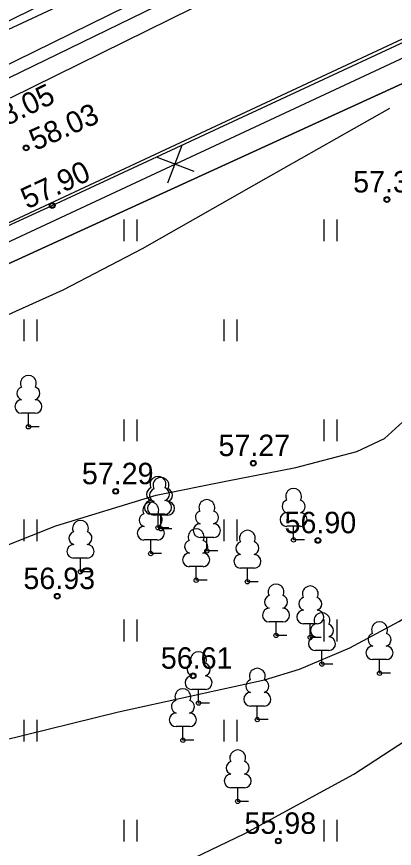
# Model space of a CAD drawing. Extents: x 643243 to 644029, y 6457933 to 6458373.
# Drawn here: x 643563.45 to 643576.68, y 6458190.07 to 6458219.16 of the extents above; entities that cross this region are included whole.
import ezdxf

# ---------------------------------------------------------------- set-up
doc = ezdxf.new("R2010")
doc.units = 0
for name, color, linetype in [('HALJASTUS', 7, 'Continuous'), ('HORISONTAAL', 7, 'Continuous'), ('KORGUS-EH2000', 7, 'Continuous'), ('KTRASS', 7, 'Continuous'), ('MOOTMPUNKT', 7, 'Continuous'), ('MPKAABEL', 7, 'Continuous'), ('MPOHULIIN', 7, 'Continuous'), ('PIIR', 7, 'Continuous'), ('PUU', 7, 'Continuous'), ('RELJEEF', 7, 'Continuous'), ('TEE', 7, 'Continuous'), ('VTRASS', 7, 'Continuous')]:
    doc.layers.add(name, color=color, linetype=linetype)

msp = doc.modelspace()

# ---------------------------------------------------------------- linework, layer by layer
at = {"layer": 'HALJASTUS'}
for p, q in [((643567.208, 6458212.069), (643567.208, 6458211.308)), ((643567.663, 6458212.069), (643567.663, 6458211.308)), ((643574.208, 6458212.069), (643574.208, 6458211.308)), ((643574.663, 6458212.069), (643574.663, 6458211.308)), ((643563.708, 6458208.569), (643563.708, 6458207.808)), ((643564.163, 6458208.569), (643564.163, 6458207.808)), ((643570.708, 6458208.569), (643570.708, 6458207.808)), ((643571.163, 6458208.569), (643571.163, 6458207.808)), ((643567.208, 6458205.069), (643567.208, 6458204.308)), ((643567.663, 6458205.069), (643567.663, 6458204.308)), ((643574.208, 6458205.069), (643574.208, 6458204.308)), ((643574.663, 6458205.069), (643574.663, 6458204.308)), ((643563.708, 6458201.569), (643563.708, 6458200.808)), ((643564.163, 6458201.569), (643564.163, 6458200.808)), ((643570.708, 6458201.569), (643570.708, 6458200.808)), ((643571.163, 6458201.569), (643571.163, 6458200.808)), ((643567.208, 6458198.069), (643567.208, 6458197.308)), ((643567.663, 6458198.069), (643567.663, 6458197.308)), ((643574.208, 6458198.069), (643574.208, 6458197.308)), ((643574.663, 6458198.069), (643574.663, 6458197.308)), ((643563.708, 6458194.569), (643563.708, 6458193.808)), ((643564.163, 6458194.569), (643564.163, 6458193.808)), ((643570.708, 6458194.569), (643570.708, 6458193.808)), ((643571.163, 6458194.569), (643571.163, 6458193.808)), ((643567.208, 6458191.069), (643567.208, 6458190.308)), ((643567.663, 6458191.069), (643567.663, 6458190.308)), ((643574.208, 6458191.069), (643574.208, 6458190.308)), ((643574.663, 6458191.069), (643574.663, 6458190.308))]:
    msp.add_line(p, q, dxfattribs=at)
at = {"layer": 'HORISONTAAL'}
for points in [[(643528.332, 6458196.732), (643529.256, 6458196.732), (643530.179, 6458196.732), (643534.115, 6458196.636), (643536.067, 6458196.823), (643537.03, 6458197.065), (643537.981, 6458197.439), (643539.006, 6458198.022), (643540.37, 6458199.033), (643541.723, 6458200.042), (643543.356, 6458201.143), (643545.033, 6458202.185), (643546.376, 6458202.847), (643548.839, 6458203.727), (643552.663, 6458204.737), (643554.563, 6458205.273), (643556.414, 6458205.936), (643562.222, 6458208.319), (643565.083, 6458209.606), (643567.863, 6458211.05), (643572.19, 6458213.505), (643576.518, 6458215.96)], [(643561.405, 6458200), (643564.826, 6458201.345), (643568.337, 6458202.422), (643570.779, 6458202.914), (643573.232, 6458203.385), (643575.367, 6458203.954), (643576.337, 6458204.41), (643577.109, 6458205.105), (643578.745, 6458207.268), (643580.381, 6458209.431)], [(643562.941, 6458193.845), (643567.025, 6458194.841), (643569.575, 6458195.399), (643572.126, 6458195.964), (643573.352, 6458196.332), (643575.119, 6458197.086), (643576.839, 6458198.004), (643578.94, 6458199.322), (643579.868, 6458200.109), (643580.644, 6458201.032), (643581.857, 6458202.814), (643583.07, 6458204.595)], [(643565.39, 6458187.957), (643566.03, 6458188.17), (643568.775, 6458189.305), (643571.443, 6458190.586), (643575.257, 6458192.668), (643577.065, 6458193.844), (643578.741, 6458195.191), (643581.898, 6458198.069), (643585.055, 6458200.947)]]:
    msp.add_lwpolyline(points, dxfattribs=at)
at = {"layer": 'KORGUS-EH2000'}
for centre in [(643563.786, 6458214.568), (643576.419, 6458212.759), (643564.698, 6458212.554), (643571.74, 6458203.539), (643566.921, 6458202.556), (643574.001, 6458200.841), (643564.873, 6458198.888), (643569.633, 6458196.103), (643572.615, 6458190.327)]:
    msp.add_circle(centre, 0.1, dxfattribs=at)
at = {"layer": 'KTRASS'}
msp.add_line((643570.956, 6458221.316), (643550.338, 6458211.18), dxfattribs=at)
at = {"layer": 'MOOTMPUNKT'}
for centre in [(643563.786, 6458214.568), (643576.419, 6458212.759), (643564.698, 6458212.554), (643563.865, 6458204.812), (643571.74, 6458203.539), (643566.921, 6458202.556), (643568.403, 6458201.282), (643568.507, 6458201.249), (643573.15, 6458200.858), (643574.001, 6458200.841), (643570.114, 6458200.472), (643568.15, 6458200.38), (643565.688, 6458199.744), (643569.739, 6458199.447), (643571.533, 6458199.396), (643564.873, 6458198.888), (643572.536, 6458197.516), (643573.735, 6458197.449), (643574.144, 6458196.515), (643569.633, 6458196.103), (643576.159, 6458196.196), (643569.823, 6458195.152), (643571.88, 6458194.572), (643569.273, 6458193.852), (643571.194, 6458191.713), (643572.615, 6458190.327)]:
    msp.add_circle(centre, 0.075, dxfattribs=at)
at = {"layer": 'MPKAABEL'}
msp.add_lwpolyline([(643527.647, 6458194.026), (643528.993, 6458196.217), (643533.358, 6458198.055), (643576.963, 6458218.385), (643619.742, 6458239.355), (643620.663, 6458239.371), (643621.881, 6458239.373)], dxfattribs=at)
at = {"layer": 'MPOHULIIN'}
msp.add_lwpolyline([(643540.987, 6458132.669), (643532.204, 6458147.613), (643560.227, 6458166.325), (643547.729, 6458176.951), (643527.647, 6458194.026), (643521.901, 6458217.055), (643561.842, 6458218.361), (643600.995, 6458237.61), (643634.602, 6458253.873), (643671.802, 6458274.312)], dxfattribs=at)
at = {"layer": 'PIIR'}
for points in [[(643524.52, 6458192.86), (643577.63, 6458217.12), (643596.21, 6458180.5), (643640.7, 6458203.32), (643682.1, 6458226.44), (643667.02, 6458261.82), (643757.99, 6458307.46), (643809.94, 6458318.75)], [(643548.78, 6458225.97), (643571.28, 6458236.85), (643593.78, 6458247.74), (643616.29, 6458258.63), (643638.79, 6458269.51), (643661.29, 6458280.4), (643667.02, 6458261.82), (643622.44, 6458238.91), (643577.63, 6458217.12), (643524.52, 6458192.86)]]:
    msp.add_lwpolyline(points, dxfattribs=at)
at = {"layer": 'PUU'}
for p, q in [((643564.105, 6458205.287), (643563.625, 6458205.287)), ((643563.865, 6458204.812), (643563.865, 6458205.287)), ((643564.245, 6458204.812), (643563.865, 6458204.812)), ((643568.643, 6458201.757), (643568.163, 6458201.757)), ((643568.747, 6458201.724), (643568.267, 6458201.724)), ((643568.403, 6458201.282), (643568.403, 6458201.757)), ((643568.507, 6458201.249), (643568.507, 6458201.724)), ((643568.783, 6458201.282), (643568.403, 6458201.282)), ((643568.887, 6458201.249), (643568.507, 6458201.249)), ((643573.39, 6458201.333), (643572.91, 6458201.333)), ((643573.15, 6458200.858), (643573.15, 6458201.333)), ((643568.39, 6458200.855), (643567.91, 6458200.855)), ((643568.15, 6458200.38), (643568.15, 6458200.855)), ((643570.354, 6458200.947), (643569.874, 6458200.947)), ((643570.114, 6458200.472), (643570.114, 6458200.947)), ((643573.53, 6458200.858), (643573.15, 6458200.858)), ((643565.928, 6458200.219), (643565.448, 6458200.219)), ((643565.688, 6458199.744), (643565.688, 6458200.219)), ((643568.53, 6458200.38), (643568.15, 6458200.38)), ((643570.494, 6458200.472), (643570.114, 6458200.472)), ((643566.068, 6458199.744), (643565.688, 6458199.744)), ((643569.979, 6458199.922), (643569.499, 6458199.922)), ((643569.739, 6458199.447), (643569.739, 6458199.922)), ((643571.773, 6458199.871), (643571.293, 6458199.871)), ((643571.533, 6458199.396), (643571.533, 6458199.871)), ((643570.119, 6458199.447), (643569.739, 6458199.447)), ((643571.913, 6458199.396), (643571.533, 6458199.396)), ((643572.776, 6458197.991), (643572.296, 6458197.991)), ((643572.536, 6458197.516), (643572.536, 6458197.991)), ((643573.975, 6458197.924), (643573.495, 6458197.924)), ((643573.735, 6458197.449), (643573.735, 6458197.924)), ((643572.916, 6458197.516), (643572.536, 6458197.516)), ((643574.115, 6458197.449), (643573.735, 6458197.449)), ((643574.384, 6458196.99), (643573.904, 6458196.99)), ((643574.144, 6458196.515), (643574.144, 6458196.99)), ((643574.524, 6458196.515), (643574.144, 6458196.515)), ((643576.399, 6458196.671), (643575.919, 6458196.671)), ((643576.159, 6458196.196), (643576.159, 6458196.671)), ((643576.539, 6458196.196), (643576.159, 6458196.196)), ((643570.063, 6458195.627), (643569.583, 6458195.627)), ((643569.823, 6458195.152), (643569.823, 6458195.627)), ((643570.203, 6458195.152), (643569.823, 6458195.152)), ((643572.12, 6458195.047), (643571.64, 6458195.047)), ((643571.88, 6458194.572), (643571.88, 6458195.047)), ((643572.26, 6458194.572), (643571.88, 6458194.572)), ((643569.513, 6458194.327), (643569.033, 6458194.327)), ((643569.273, 6458193.852), (643569.273, 6458194.327)), ((643569.653, 6458193.852), (643569.273, 6458193.852)), ((643571.434, 6458192.188), (643570.954, 6458192.188)), ((643571.194, 6458191.713), (643571.194, 6458192.188)), ((643571.574, 6458191.713), (643571.194, 6458191.713))]:
    msp.add_line(p, q, dxfattribs=at)
for centre, radius, start, end in [((643563.865, 6458206.332), 0.277, 332.5799, 207.4201), ((643563.695, 6458205.985), 0.233, 109.0217, 253.1415), ((643564.035, 6458205.985), 0.233, 286.8508, 70.9859), ((643563.628, 6458205.524), 0.238, 90.0016, 269.3953), ((643564.102, 6458205.524), 0.238, 270.6047, 89.9984), ((643568.403, 6458202.802), 0.277, 332.5799, 207.4201), ((643568.507, 6458202.769), 0.277, 332.5799, 207.4201), ((643568.233, 6458202.455), 0.233, 109.0217, 253.1415), ((643568.337, 6458202.422), 0.233, 109.0217, 253.1415), ((643568.573, 6458202.455), 0.233, 286.8508, 70.9859), ((643568.677, 6458202.422), 0.233, 286.8508, 70.9859), ((643573.15, 6458202.378), 0.277, 332.5799, 207.4201), ((643570.114, 6458201.992), 0.277, 332.5799, 207.4201), ((643568.15, 6458201.9), 0.277, 332.5799, 207.4201), ((643568.166, 6458201.994), 0.238, 90.0016, 269.3953), ((643568.27, 6458201.961), 0.238, 90.0016, 269.3953), ((643568.64, 6458201.994), 0.238, 270.6047, 89.9984), ((643568.744, 6458201.961), 0.238, 270.6047, 89.9984), ((643572.98, 6458202.031), 0.233, 109.0217, 253.1415), ((643573.32, 6458202.031), 0.233, 286.8508, 70.9859), ((643567.98, 6458201.553), 0.233, 109.0217, 253.1415), ((643568.32, 6458201.553), 0.233, 286.8508, 70.9859), ((643569.944, 6458201.645), 0.233, 109.0217, 253.1415), ((643570.284, 6458201.645), 0.233, 286.8508, 70.9859), ((643572.913, 6458201.57), 0.238, 90.0016, 269.3953), ((643573.387, 6458201.57), 0.238, 270.6047, 89.9984), ((643565.688, 6458201.264), 0.277, 332.5799, 207.4201), ((643569.877, 6458201.184), 0.238, 90.0016, 269.3953), ((643570.351, 6458201.184), 0.238, 270.6047, 89.9984), ((643565.518, 6458200.917), 0.233, 109.0217, 253.1415), ((643565.858, 6458200.917), 0.233, 286.8508, 70.9859), ((643567.913, 6458201.092), 0.238, 90.0016, 269.3953), ((643568.387, 6458201.092), 0.238, 270.6047, 89.9984), ((643569.739, 6458200.967), 0.277, 332.5799, 207.4201), ((643571.533, 6458200.916), 0.277, 332.5799, 207.4201), ((643569.569, 6458200.62), 0.233, 109.0217, 253.1415), ((643569.909, 6458200.62), 0.233, 286.8508, 70.9859), ((643565.451, 6458200.456), 0.238, 90.0016, 269.3953), ((643565.925, 6458200.456), 0.238, 270.6047, 89.9984), ((643571.363, 6458200.569), 0.233, 109.0217, 253.1415), ((643571.703, 6458200.569), 0.233, 286.8508, 70.9859), ((643569.502, 6458200.159), 0.238, 90.0016, 269.3953), ((643569.976, 6458200.159), 0.238, 270.6047, 89.9984), ((643571.296, 6458200.108), 0.238, 90.0016, 269.3953), ((643571.77, 6458200.108), 0.238, 270.6047, 89.9984), ((643572.536, 6458199.036), 0.277, 332.5799, 207.4201), ((643573.735, 6458198.969), 0.277, 332.5799, 207.4201), ((643572.366, 6458198.689), 0.233, 109.0217, 253.1415), ((643572.706, 6458198.689), 0.233, 286.8508, 70.9859), ((643573.565, 6458198.622), 0.233, 109.0217, 253.1415), ((643573.905, 6458198.622), 0.233, 286.8508, 70.9859), ((643572.299, 6458198.228), 0.238, 90.0016, 269.3953), ((643572.773, 6458198.228), 0.238, 270.6047, 89.9984), ((643573.498, 6458198.161), 0.238, 90.0016, 269.3953), ((643574.144, 6458198.035), 0.277, 332.5799, 207.4201), ((643573.972, 6458198.161), 0.238, 270.6047, 89.9984), ((643573.974, 6458197.688), 0.233, 109.0217, 253.1415), ((643574.314, 6458197.688), 0.233, 286.8508, 70.9859), ((643576.159, 6458197.716), 0.277, 332.5799, 207.4201), ((643573.907, 6458197.227), 0.238, 90.0016, 269.3953), ((643574.381, 6458197.227), 0.238, 270.6047, 89.9984), ((643575.989, 6458197.369), 0.233, 109.0217, 253.1415), ((643576.329, 6458197.369), 0.233, 286.8508, 70.9859), ((643575.922, 6458196.908), 0.238, 90.0016, 269.3953), ((643576.396, 6458196.908), 0.238, 270.6047, 89.9984), ((643569.823, 6458196.672), 0.277, 332.5799, 207.4201), ((643569.653, 6458196.325), 0.233, 109.0217, 253.1415), ((643569.993, 6458196.325), 0.233, 286.8508, 70.9859), ((643571.88, 6458196.092), 0.277, 332.5799, 207.4201), ((643569.586, 6458195.864), 0.238, 90.0016, 269.3953), ((643570.06, 6458195.864), 0.238, 270.6047, 89.9984), ((643571.71, 6458195.745), 0.233, 109.0217, 253.1415), ((643572.05, 6458195.745), 0.233, 286.8508, 70.9859), ((643569.273, 6458195.372), 0.277, 332.5799, 207.4201), ((643571.643, 6458195.284), 0.238, 90.0016, 269.3953), ((643572.117, 6458195.284), 0.238, 270.6047, 89.9984), ((643569.103, 6458195.025), 0.233, 109.0217, 253.1415), ((643569.443, 6458195.025), 0.233, 286.8508, 70.9859), ((643569.036, 6458194.564), 0.238, 90.0016, 269.3953), ((643569.51, 6458194.564), 0.238, 270.6047, 89.9984), ((643571.194, 6458193.233), 0.277, 332.5799, 207.4201), ((643571.024, 6458192.886), 0.233, 109.0217, 253.1415), ((643571.364, 6458192.886), 0.233, 286.8508, 70.9859), ((643570.957, 6458192.425), 0.238, 90.0016, 269.3953), ((643571.431, 6458192.425), 0.238, 270.6047, 89.9984)]:
    msp.add_arc(centre, radius, start, end, dxfattribs=at)
at = {"layer": 'RELJEEF'}
msp.add_lwpolyline([(643533.51, 6458221.359), (643535.544, 6458216.062), (643537.272, 6458210.695), (643538.039, 6458208.197), (643539.405, 6458206.948), (643545.748, 6458210.222), (643553.028, 6458213.965), (643558.184, 6458216.399), (643565.034, 6458219.582), (643566.178, 6458220.451), (643566.309, 6458221.555), (643566.486, 6458223.692), (643566.152, 6458227.818), (643566.088, 6458232.606), (643565.619, 6458233.784)], dxfattribs=at)
at = {"layer": 'TEE'}
for points in [[(643563.235, 6458216.315), (643583.992, 6458226.549), (643604.639, 6458237.062), (643622.946, 6458246.277), (643642.475, 6458255.973), (643661.183, 6458265.463), (643681.933, 6458275.87), (643688.918, 6458279.648), (643700.329, 6458285.786), (643709.425, 6458290.596), (643724.498, 6458298.551), (643728.686, 6458300.546), (643735.678, 6458303.93), (643747.157, 6458309.449), (643758.318, 6458314.027), (643770.126, 6458317.301)], [(643544.505, 6458203.314), (643564.698, 6458212.554), (643586.228, 6458222.567), (643606.014, 6458232.841), (643624.567, 6458242.682), (643644.164, 6458252.321), (643662.821, 6458262.175), (643684.448, 6458272.601), (643690.761, 6458276.054), (643702.117, 6458282.003), (643711.31, 6458286.847), (643726.688, 6458294.918), (643730.487, 6458297.262), (643737.015, 6458300.424), (643748.983, 6458305.716), (643759.912, 6458309.681), (643771.154, 6458312.885)]]:
    msp.add_lwpolyline(points, dxfattribs=at)
at = {"layer": 'VTRASS'}
for p, q in [((643568.752, 6458213.35), (643569.244, 6458214.66)), ((643568.342, 6458214.251), (643569.653, 6458213.759))]:
    msp.add_line(p, q, dxfattribs=at)
for points in [[(643812.924, 6458354.277), (643814.427, 6458351.403), (643787.561, 6458336.279), (643757.773, 6458321.702), (643734.389, 6458310.812), (643717.992, 6458301.139), (643713.975, 6458299.16), (643707.048, 6458295.747), (643692.005, 6458287.732), (643681.415, 6458282.051), (643678.23, 6458280.845), (643672.648, 6458277.666), (643641.43, 6458259.89), (643640.572, 6458259.378), (643618.102, 6458245.981), (643611.621, 6458242.353), (643584.31, 6458227.062), (643578.527, 6458223.744), (643578.368, 6458223.685), (643578.013, 6458223.554), (643572.19, 6458221.406), (643549.436, 6458210.333), (643529.907, 6458203.78)], [(643468.948, 6458205.581), (643470.158, 6458203.247), (643474.994, 6458197.468), (643480.671, 6458193.041), (643482.413, 6458192.451), (643491.002, 6458192.796), (643494.803, 6458193.451), (643496.342, 6458186.983), (643514.372, 6458191.47), (643524.168, 6458193.463), (643537.582, 6458199.462), (643558.361, 6458209.04), (643581.405, 6458219.796), (643603.07, 6458230.436), (643616.149, 6458236.896), (643618.672, 6458238.087), (643620.905, 6458238.537), (643622.992, 6458238.287), (643623.255, 6458237.288), (643621.986, 6458225.377)]]:
    msp.add_lwpolyline(points, dxfattribs=at)

# ---------------------------------------------------------------- texts
at = {"layer": 'KORGUS-EH2000'}
for s, rotation, p in [('58.05', 25.8393, (643562.597, 6458215.082)), ('58.03', 23.9341, (643564.107, 6458214.459)), ('57.90', 24.8643, (643563.823, 6458212.415))]:
    msp.add_text(s, height=0.75, rotation=rotation, dxfattribs=at).set_placement(p)
for s, p in [('57.33', (643575.236, 6458213.009)), ('57.27', (643570.521, 6458203.789)), ('57.29', (643565.737, 6458202.806)), ('56.90', (643572.833, 6458201.091)), ('56.93', (643563.69, 6458199.138)), ('56.61', (643568.501, 6458196.353)), ('55.98', (643571.431, 6458190.577))]:
    msp.add_text(s, height=0.75, dxfattribs=at).set_placement(p)

doc.saveas('drawing.dxf')
